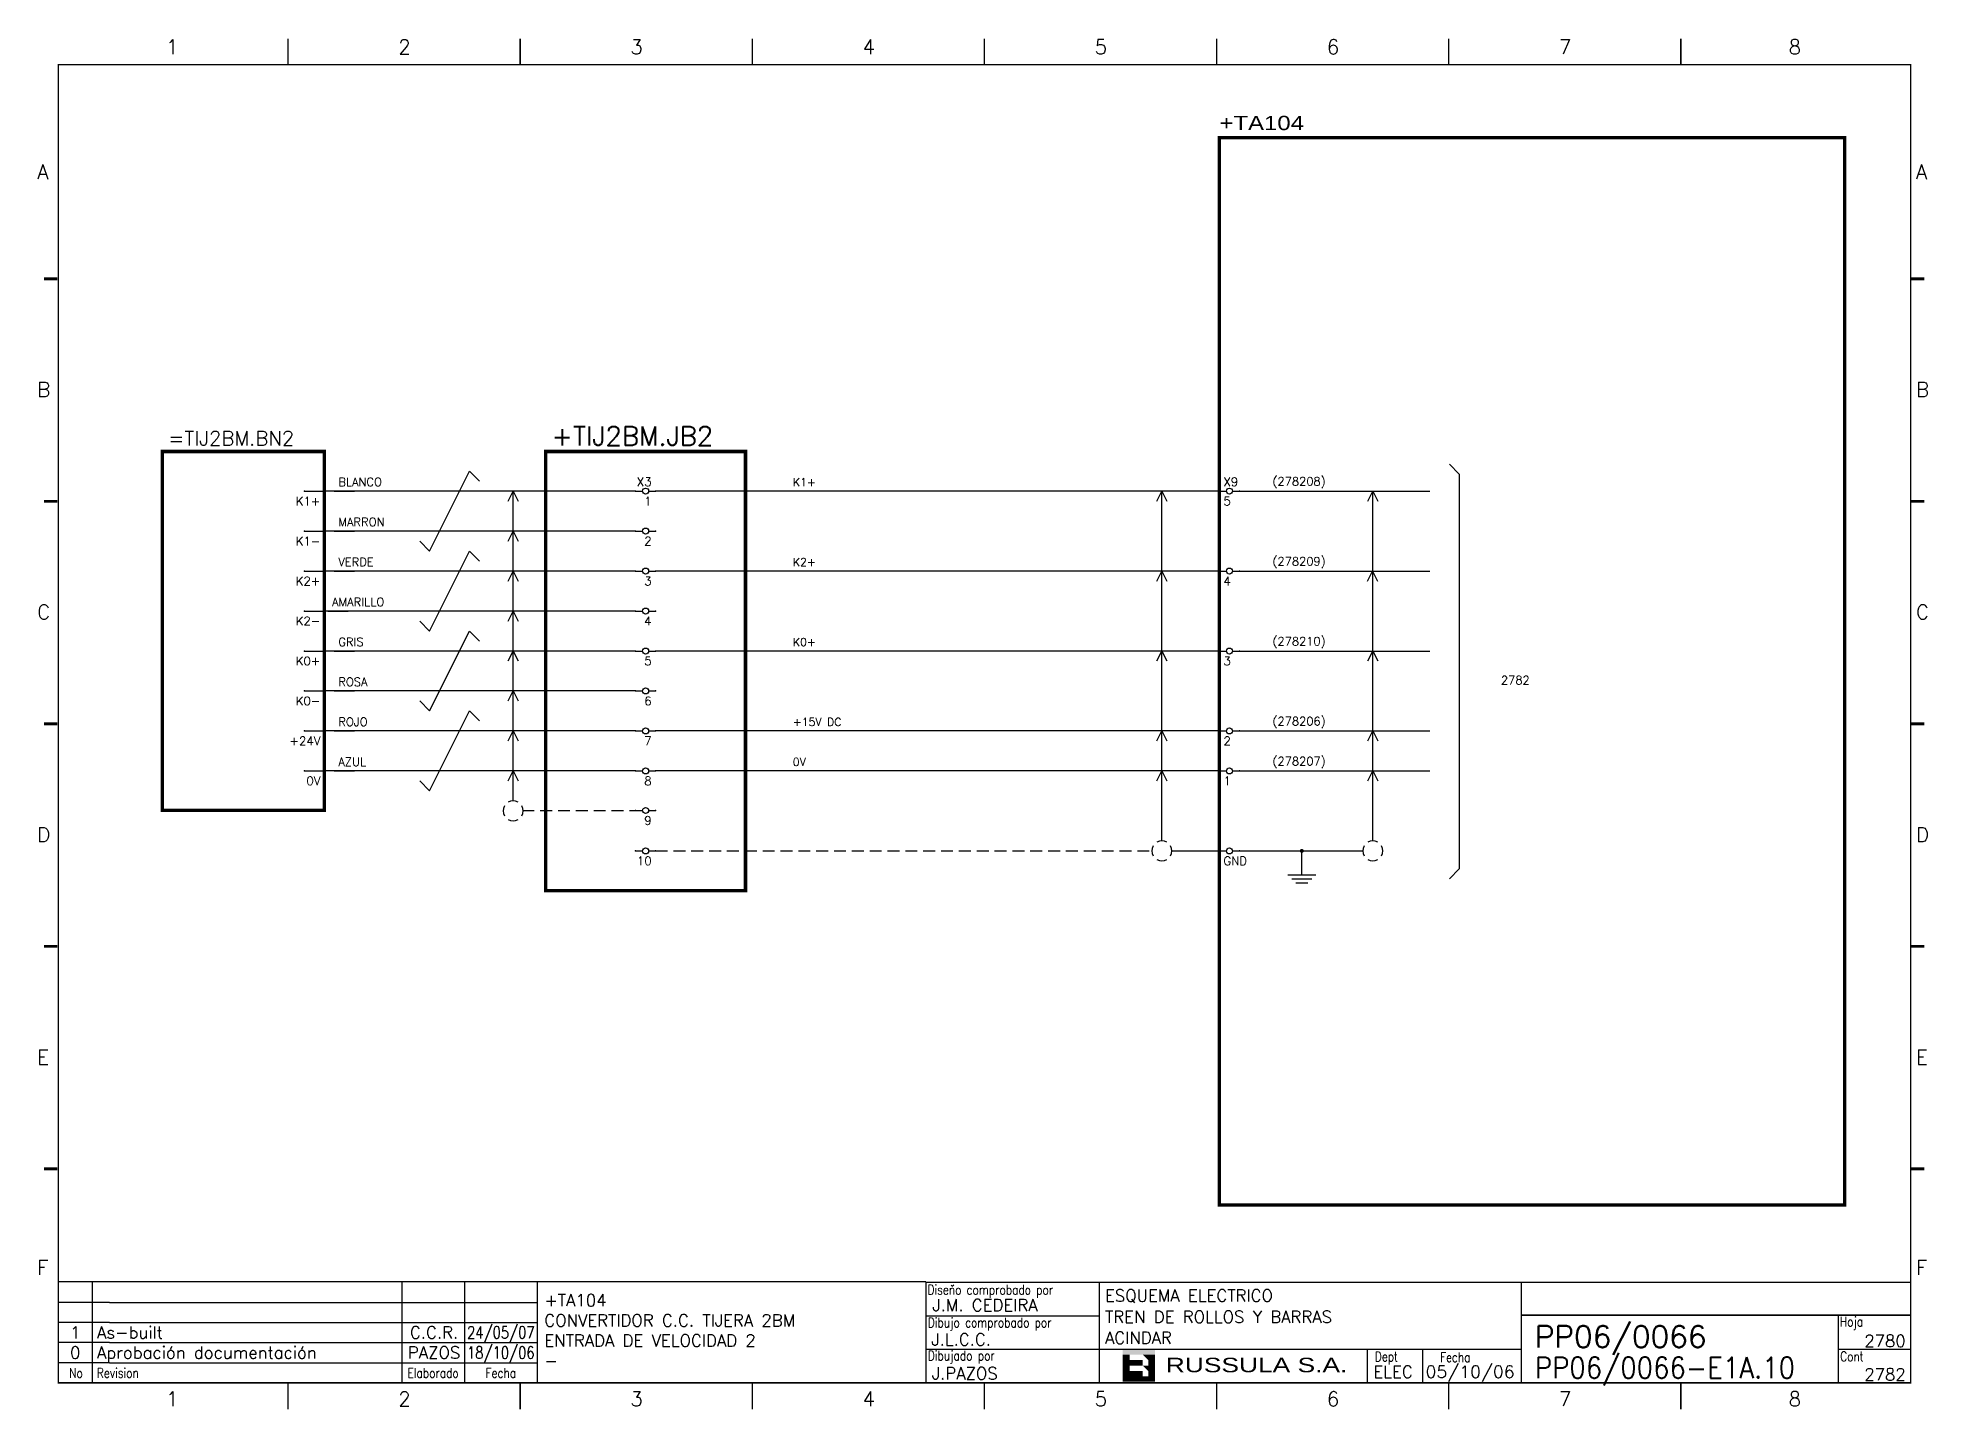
# Model space of a CAD drawing. Extents: x 415 to 812, y 5 to 293.
import ezdxf
from ezdxf.enums import TextEntityAlignment as Align

# ---------------------------------------------------------------- set-up
doc = ezdxf.new("R2010")
doc.units = 0
doc.header["$LTSCALE"] = 10
doc.header["$MEASUREMENT"] = 0
doc.linetypes.add('DASHDOT', pattern=[1, 0.5, -0.25, 0, -0.25])
doc.linetypes.add('HIDDEN', pattern=[0.375, 0.25, -0.125])
doc.layers.get('0').update_dxf_attribs({"linetype": 'CONTINUOUS'})
for name, color, linetype in [('1', 7, 'CONTINUOUS'), ('10', 5, 'CONTINUOUS'), ('102', 7, 'CONTINUOUS'), ('2', 7, 'CONTINUOUS'), ('8', 1, 'CONTINUOUS'), ('9', 6, 'CONTINUOUS'), ('ATRIBUTOS', 6, 'CONTINUOUS'), ('DIBUJO', 7, 'CONTINUOUS'), ('NODE', 7, 'CONTINUOUS')]:
    doc.layers.add(name, color=color, linetype=linetype)
doc.styles.add('HELVETICA', font='HELV.SHX')
doc.styles.add('LABEL', font='SIMPLEX', dxfattribs={"width": 0.8, "height": 4})
doc.styles.add('ROMANS', font='ROMANS.SHX')
doc.styles.get("Standard").update_dxf_attribs({"font": 'simplex'})

# ---------------------------------------------------------------- blocks, each defined once
blk = doc.blocks.new('newcajec')
at = {"layer": '1'}
for p, q in [((179.4, 20.85), (0.13, 20.85)), ((7, 20.85), (7, 0)), ((71, 20.85), (71, 0)), ((84, 20.85), (84, 0.09)), ((99, 20.85), (99, 0)), ((184.64, 20.18), (184.81, 20.01)), ((184.81, 20.01), (185.18, 20.25)), ((215.2, 20.8), (215.2, 0)), ((10.6, 16.64), (0, 16.64)), ((10.6, 16.64), (99, 16.64)), ((10.6, 12.48), (0, 12.48)), ((10.6, 12.48), (99, 12.48)), ((179.4, 13.87), (215.2, 13.87)), ((368, 14.06), (368, 0)), ((10.6, 8.32), (0, 8.32)), ((10.6, 8.32), (99, 8.32)), ((10.6, 4.16), (0, 4.16)), ((10.6, 4.16), (99, 4.16)), ((179.4, 6.93), (267.63, 6.93)), ((267.63, 6.93), (302.5, 6.93)), ((270.63, 6.91), (270.63, 0)), ((282.07, 6.93), (282.07, 0)), ((368, 6.93), (383, 6.93))]:
    blk.add_line(p, q, dxfattribs=at)
for points in [[(47.5, 272.5, 0.3, 0.3, 0), (47.5, 277.91, 0.3, 0.3, 0)], [(95.5, 272.5, 0.3, 0.3, 0), (95.5, 277.91, 0.3, 0.3, 0)], [(143.5, 272.5, 0.3, 0.3, 0), (143.5, 277.91, 0.3, 0.3, 0)], [(191.5, 272.5, 0.3, 0.3, 0), (191.5, 277.91, 0.3, 0.3, 0)], [(239.5, 272.5, 0.3, 0.3, 0), (239.5, 277.91, 0.3, 0.3, 0)], [(287.5, 272.5, 0.3, 0.3, 0), (287.5, 277.91, 0.3, 0.3, 0)], [(335.5, 272.5, 0.3, 0.3, 0), (335.5, 277.91, 0.3, 0.3, 0)], [(-2.99, 228.23, 0.6, 0.6, 0), (-0.18, 228.23, 0.6, 0.6, 0)], [(383.01, 228.23, 0.6, 0.6, 0), (385.82, 228.23, 0.6, 0.6, 0)], [(-2.99, 182.23, 0.6, 0.6, 0), (-0.18, 182.23, 0.6, 0.6, 0)], [(383.01, 182.23, 0.6, 0.6, 0), (385.82, 182.23, 0.6, 0.6, 0)], [(-2.99, 136.23, 0.6, 0.6, 0), (-0.18, 136.23, 0.6, 0.6, 0)], [(383.01, 136.23, 0.6, 0.6, 0), (385.82, 136.23, 0.6, 0.6, 0)], [(-2.99, 90.23, 0.6, 0.6, 0), (-0.18, 90.23, 0.6, 0.6, 0)], [(383.01, 90.23, 0.6, 0.6, 0), (385.82, 90.23, 0.6, 0.6, 0)], [(-2.99, 44.23, 0.6, 0.6, 0), (-0.18, 44.23, 0.6, 0.6, 0)], [(383.01, 44.23, 0.6, 0.6, 0), (385.82, 44.23, 0.6, 0.6, 0)], [(383, 20.8, 0.3, 0.3, 0), (179.4, 20.8, 0.3, 0.3, 0), (179.4, 0, 0.3, 0.3, 0)], [(302.5, 20.8, 0.3, 0.3, 0), (302.5, 0, 0.3, 0.3, 0)], [(302.5, 14, 0.3, 0.3, 0), (383, 14, 0.3, 0.3, 0)], [(47.5, -5.5, 0.3, 0.3, 0), (47.5, -0.09, 0.3, 0.3, 0)], [(95.5, -5.5, 0.3, 0.3, 0), (95.5, -0.09, 0.3, 0.3, 0)], [(143.5, -5.5, 0.3, 0.3, 0), (143.5, -0.09, 0.3, 0.3, 0)], [(191.5, -5.5, 0.3, 0.3, 0), (191.5, -0.09, 0.3, 0.3, 0)], [(239.5, -5.5, 0.3, 0.3, 0), (239.5, -0.09, 0.3, 0.3, 0)], [(287.5, -5.5, 0.3, 0.3, 0), (287.5, -0.09, 0.3, 0.3, 0)], [(335.5, -5.5, 0.3, 0.3, 0), (335.5, -0.09, 0.3, 0.3, 0)]]:
    blk.add_lwpolyline(points, format="xyseb", dxfattribs=at)
at = {"layer": '1', "const_width": 0.3}
blk.add_lwpolyline([(0, 0), (0, 272.5), (383, 272.5), (383, 0)], close=True, dxfattribs=at)
at = {"layer": '2', "color": 14}
for p, q in [((221.42, 4.69), (221.42, 5.81)), ((221.42, 2.47), (221.42, 3.58))]:
    blk.add_line(p, q, dxfattribs=at)
for points in [[(220.05, 5.81), (220.05, 6.92), (226.74, 5.81), (226.74, 6.92)], [(221.42, 2.47), (220.05, 2.47), (221.42, 5.81), (220.05, 5.81)], [(221.42, 4.69), (224.25, 4.69), (221.42, 3.58), (224.25, 3.58)], [(224.25, 5.81), (225.37, 5.81), (225.37, 4.69)], [(225.37, 5.81), (226.74, 5.81), (225.37, 1.35), (226.74, 1.35)], [(224.25, 0.24), (224.25, 2.47), (220.05, 0.24), (220.05, 2.47)], [(224.25, 3.58), (225.37, 3.58), (225.37, 2.47)], [(226.74, 1.35), (226.74, 0.24), (224.25, 1.35), (224.25, 0.24)]]:
    blk.add_solid(points, dxfattribs=at)
at = {"layer": '1', "style": 'ROMANS'}
for s, p in [('1', (22.29, 274.68)), ('2', (70.29, 274.68)), ('3', (118.29, 274.68)), ('4', (166.29, 274.68)), ('5', (214.29, 274.68)), ('6', (262.29, 274.68)), ('7', (310.29, 274.68)), ('8', (357.79, 274.68)), ('A', (-4.37, 248.84)), ('A', (384.13, 248.84)), ('B', (-4.37, 203.84)), ('B', (384.13, 203.84)), ('C', (-4.37, 157.84)), ('C', (384.13, 157.84)), ('D', (-4.37, 111.84)), ('D', (384.13, 111.84)), ('E', (-4.37, 65.84)), ('E', (384.13, 65.84)), ('F', (-4.37, 22.34)), ('F', (384.13, 22.34)), ('1', (22.29, -4.82)), ('2', (70.29, -4.82)), ('3', (118.29, -4.82)), ('4', (166.29, -4.82)), ('5', (214.29, -4.82)), ('6', (262.29, -4.82)), ('7', (310.29, -4.82)), ('8', (357.79, -4.82))]:
    blk.add_text(s, height=3, dxfattribs=at).set_placement(p)
at = {"layer": '1', "style": 'LABEL', "width": 0.8}
for s, p in [('Diseno comprobado por', (179.73, 18.27)), ('Dibujo comprobado por', (179.81, 11.47)), ('Hoja', (368.38, 11.66)), ('Dibujado por', (179.83, 4.64)), ('Fecha', (285.71, 4.3)), ('Cont', (368.43, 4.46)), ('No', (2.23, 1.05)), ('Revision', (8, 1.05))]:
    blk.add_text(s, height=2, dxfattribs=at).set_placement(p)
for s, p in [('Dept', (274.61, 4.44)), ('Elaborado', (77.5, 1.05)), ('Fecha', (91.5, 1.05))]:
    blk.add_text(s, height=2, dxfattribs=at).set_placement(p, align=Align.CENTER)
at = {"layer": '10', "style": 'ROMANS'}
for tag, p in [('REV41', (3.5, 18.74)), ('REV43', (77.7, 18.74)), ('REV31', (3.5, 14.58)), ('REV33', (77.7, 14.58)), ('REV21', (3.5, 10.42)), ('REV23', (77.7, 10.42)), ('REV11', (3.5, 6.27)), ('REV13', (77.7, 6.27))]:
    blk.add_attdef(tag, text='', height=2.5, dxfattribs=at).set_placement(p, align=Align.MIDDLE)
for tag, p, height in [('REV42', (8, 17.49), 2.5), ('REV32', (8, 13.33), 2.5), ('SHEETNAME1', (100.5, 15.83), 2.5), ('DESIGNCHECK', (180.74, 14.83), 2.5), ('DOCUMENTTYPE', (216.43, 16.8), 2.5), ('NOTA', (305.32, 15.8), 3), ('SHEETNAME2', (100.5, 11.67), 2.5), ('OBJECT', (216.43, 12.4), 2.5), ('ORDER', (305.32, 7.3), 4.5), ('REV22', (8, 9.17), 2.5), ('SHEETNAME3', (100.5, 7.51), 2.5), ('DRAWINGCHECK', (180.53, 7.71), 2.5), ('CUSTOMER', (216.43, 8.08), 2.5), ('REV12', (8, 5.01), 2.5), ('SHEETNAME4', (100.5, 3.35), 2.5), ('DOCUMENT_ID', (305.32, 0.93), 4.4), ('USER', (180.63, 0.71), 2.5), ('DEPARTMENT', (271.93, 1.05), 2.5)]:
    blk.add_attdef(tag, p, '', height=height, dxfattribs=at)
for tag, width, p, p2 in [('REV44', 1.221199, (84.53, 17.49), (98.48, 17.49)), ('REV34', 1.221199, (84.53, 13.33), (98.48, 13.33)), ('REV24', 1.221199, (84.53, 9.17), (98.48, 9.17)), ('REV14', 1.221199, (84.53, 5.01), (98.48, 5.01)), ('CREATED2', 7.039915, (282.71, 1.05), (301.14, 1.05))]:
    blk.add_attdef(tag, text='', height=2.5, dxfattribs=dict(at, width=width)).set_placement(p, p2, align=Align.FIT)
for tag, p in [('SHEET', (382, 7.43)), ('NEXTSHEET', (382, 0.5))]:
    blk.add_attdef(tag, text='', height=2.5, dxfattribs=at).set_placement(p, align=Align.RIGHT)
at = {"layer": 'DIBUJO', "color": 14, "style": 'HELVETICA', "width": 1.3}
blk.add_text('RUSSULA S.A.', height=3, dxfattribs=at).set_placement((229, 2.19))
blk = doc.blocks.new('NOD', base_point=(237.5, 170))
at = {"layer": 'NODE'}
blk.add_point((237.5, 170), dxfattribs=at)
blk = doc.blocks.new('$$PLL21')
blk.add_line((-2.5, 0), (2.5, 0))
at = {"layer": '2'}
for p in [(-2.5, 0), (2.5, 0)]:
    blk.add_blockref('NOD', p, dxfattribs=at)
at = {"layer": '8'}
blk.add_attdef('*A', (-1.5, -3.575), '', height=2.15, dxfattribs=at)
at = {"layer": '9'}
blk.add_attdef('ID', (-1.5, 1.25), '', height=2.15, dxfattribs=at)
blk = doc.blocks.new('$$PLR12')
blk.add_line((-2.5, 0), (2.5, 0))
at = {"layer": '2'}
for p in [(-2.5, 0), (2.5, 0)]:
    blk.add_blockref('NOD', p, dxfattribs=at)
at = {"layer": '8'}
blk.add_attdef('*A', text='', height=2.15, dxfattribs=at).set_placement((1.5, -3.575), align=Align.RIGHT)
at = {"layer": '9'}
blk.add_attdef('ID', text='', height=2.15, dxfattribs=at).set_placement((1.5, 1.25), align=Align.RIGHT)
blk = doc.blocks.new('$$PLR12C')
for p, q in [((-2.5, 0), (-0.75, 0)), ((0.75, 0), (2.5, 0))]:
    blk.add_line(p, q)
at = {"layer": '2'}
blk.add_circle((0, 0), 0.75, dxfattribs=at)
for p in [(-2.5, 0), (2.5, 0)]:
    blk.add_blockref('NOD', p, dxfattribs=at)
at = {"layer": '8'}
blk.add_attdef('*A', text='', height=2.15, dxfattribs=at).set_placement((1.5, -3.575), align=Align.RIGHT)
at = {"layer": '9'}
blk.add_attdef('ID', text='', height=2.15, dxfattribs=at).set_placement((1.5, 1.25), align=Align.RIGHT)
blk = doc.blocks.new('$030107')
at = {"layer": '102'}
for start, end in [(150, 210), (60, 120), (330, 30), (240, 300)]:
    blk.add_arc((0, 0), 2.5, start, end, dxfattribs=at)
blk = doc.blocks.new('ITEM')
at = {"layer": 'ATRIBUTOS', "style": 'HELVETICA', "width": 1.2}
blk.add_attdef('ITEM', (0, 1.25), '', height=2.5, dxfattribs=at)
blk = doc.blocks.new('$$PLL21C')
for p, q in [((-2.5, 0), (-0.75, 0)), ((0.75, 0), (2.5, 0))]:
    blk.add_line(p, q)
at = {"layer": '2'}
blk.add_circle((0, 0), 0.75, dxfattribs=at)
for p in [(-2.5, 0), (2.5, 0)]:
    blk.add_blockref('NOD', p, dxfattribs=at)
at = {"layer": '8'}
blk.add_attdef('*A', (-1.5, -3.575), '', height=2.15, dxfattribs=at)
at = {"layer": '9'}
blk.add_attdef('ID', (-1.5, 1.25), '', height=2.15, dxfattribs=at)
blk = doc.blocks.new('$021501')
at = {"layer": '2'}
for p, q in [((0, -6), (0, 0)), ((-3.5, -6), (3.5, -6)), ((-2.5, -7), (2.5, -7)), ((-1.5, -8), (1.5, -8))]:
    blk.add_line(p, q, dxfattribs=at)
blk.add_blockref('NOD', (0, 0), dxfattribs=at)

msp = doc.modelspace()

# ---------------------------------------------------------------- linework, layer by layer
at = {"layer": '2', "color": 7}
for p, q in [((713.88, 201.53), (711.78, 203.63)), ((497.47, 185.38), (505.87, 202.18)), ((505.87, 202.18), (507.97, 200.08)), ((713.88, 201.53), (713.88, 118.59)), ((540.75, 197.98), (475.35, 197.98)), ((513.95, 195.88), (515, 197.98)), ((515, 132.88), (515, 197.98)), ((515, 197.98), (516.05, 195.88)), ((605.55, 197.98), (544.95, 197.98)), ((663.47, 197.98), (605.55, 197.98)), ((650.32, 195.88), (651.37, 197.98)), ((651.37, 124.47), (651.37, 197.98)), ((651.37, 197.98), (652.42, 195.88)), ((667.67, 197.98), (707.67, 197.98)), ((694.63, 195.88), (695.68, 197.98)), ((695.68, 124.47), (695.68, 197.98)), ((695.68, 197.98), (696.73, 195.88)), ((540.75, 189.58), (475.35, 189.58)), ((495.37, 187.48), (497.47, 185.38)), ((513.95, 187.48), (515, 189.58)), ((515, 189.58), (516.05, 187.48)), ((497.47, 168.58), (505.87, 185.38)), ((505.87, 185.38), (507.97, 183.28)), ((540.75, 181.18), (475.35, 181.18)), ((513.95, 179.08), (515, 181.18)), ((515, 181.18), (516.05, 179.08)), ((605.55, 181.18), (544.95, 181.18)), ((663.47, 181.18), (605.55, 181.18)), ((650.3, 179.03), (651.35, 181.13)), ((651.35, 181.13), (652.4, 179.03)), ((667.67, 181.18), (707.67, 181.18)), ((694.61, 179.03), (695.66, 181.13)), ((695.66, 181.13), (696.71, 179.03)), ((540.75, 172.78), (475.35, 172.78)), ((513.95, 170.68), (515, 172.78)), ((515, 172.78), (516.05, 170.68)), ((495.37, 170.68), (497.47, 168.58)), ((497.47, 151.78), (505.87, 168.58)), ((505.87, 168.58), (507.97, 166.48)), ((540.75, 164.38), (475.35, 164.38)), ((513.95, 162.28), (515, 164.38)), ((515, 164.38), (516.05, 162.28)), ((605.55, 164.38), (544.95, 164.38)), ((663.47, 164.38), (605.55, 164.38)), ((650.32, 162.28), (651.37, 164.38)), ((651.37, 164.38), (652.42, 162.28)), ((667.67, 164.38), (707.67, 164.38)), ((694.63, 162.28), (695.68, 164.38)), ((695.68, 164.38), (696.73, 162.28)), ((540.75, 155.98), (475.35, 155.98)), ((513.95, 153.88), (515, 155.98)), ((515, 155.98), (516.05, 153.88)), ((495.37, 153.88), (497.47, 151.78)), ((497.47, 134.98), (505.87, 151.78)), ((505.87, 151.78), (507.97, 149.68)), ((540.75, 147.58), (475.35, 147.58)), ((513.95, 145.48), (515, 147.58)), ((515, 147.58), (516.05, 145.48)), ((605.55, 147.58), (544.95, 147.58)), ((663.47, 147.58), (605.55, 147.58)), ((650.32, 145.48), (651.37, 147.58)), ((651.37, 147.58), (652.42, 145.48)), ((667.67, 147.58), (707.67, 147.58)), ((694.63, 145.48), (695.68, 147.58)), ((695.68, 147.58), (696.73, 145.48)), ((540.75, 139.18), (475.35, 139.18)), ((513.95, 137.08), (515, 139.18)), ((515, 139.18), (516.05, 137.08)), ((605.55, 139.18), (544.95, 139.18)), ((663.47, 139.18), (605.55, 139.18)), ((650.32, 137.08), (651.37, 139.18)), ((651.37, 139.18), (652.42, 137.08)), ((667.67, 139.18), (707.67, 139.18)), ((694.63, 137.08), (695.68, 139.18)), ((695.68, 139.18), (696.73, 137.08)), ((495.37, 137.08), (497.47, 134.98)), ((653.47, 122.37), (663.47, 122.37)), ((667.67, 122.37), (693.58, 122.37)), ((713.88, 118.59), (711.78, 116.49))]:
    msp.add_line(p, q, dxfattribs=at)
at = {"layer": '2', "color": 7, "linetype": 'HIDDEN'}
for p, q in [((516.96, 130.88), (540.8, 130.88)), ((544.96, 122.37), (649.27, 122.37))]:
    msp.add_line(p, q, dxfattribs=at)
at = {"layer": '2', "color": 3, "linetype": 'DASHDOT'}
for points in [[(663.47, 272.26, 0.706, 0.706, 0), (794.86, 272.26, 0.706, 0.706, 0), (794.86, 48, 0.706, 0.706, 0), (663.47, 48, 0.706, 0.706, 0), (663.47, 272.26, 0.706, 0.706, 0)], [(441.29, 206.3, 0.706, 0.706, 0), (475.35, 206.3, 0.706, 0.706, 0), (475.35, 130.87, 0.706, 0.706, 0), (441.29, 130.87, 0.706, 0.706, 0), (441.29, 206.3, 0.706, 0.706, 0)], [(521.85, 206.3, 0.706, 0.706, 0), (563.85, 206.3, 0.706, 0.706, 0), (563.85, 114.04, 0.706, 0.706, 0), (521.85, 114.04, 0.706, 0.706, 0), (521.85, 206.3, 0.706, 0.706, 0)]]:
    msp.add_lwpolyline(points, format="xyseb", dxfattribs=at)
at = {"layer": '2', "color": 7}
msp.add_lwpolyline([(680.56, 122.37, 0.42, 0.42, 1), (680.98, 122.37, 0.42, 0.42, 1)], format="xyseb", close=True, dxfattribs=at)

# ---------------------------------------------------------------- block references
ref = msp.add_blockref('newcajec', (419.42, 10.6), dxfattribs=dict(at, xscale=1.016442892079965, yscale=1.016442892079993, zscale=1.01644289208))
ref.add_attrib('REV24', '24/05/07', dxfattribs={"layer": '10', "height": 2.541, "style": 'ROMANS', "width": 0.728168}).set_placement((505.33, 19.92), (519.52, 19.92), align=Align.FIT)
ref.add_attrib('SHEETNAME3', 'ENTRADA DE VELOCIDAD 2', (521.57, 18.22), dxfattribs={"layer": '10', "height": 2.5411, "style": 'ROMANS'})
ref.add_attrib('SHEETNAME2', 'CONVERTIDOR C.C. TIJERA 2BM', (521.57, 22.45), dxfattribs={"layer": '10', "height": 2.5411, "style": 'ROMANS'})
ref.add_attrib('SHEETNAME1', '+TA104', (521.57, 26.68), dxfattribs={"layer": '10', "height": 2.541, "style": 'ROMANS'})
ref.add_attrib('USER', 'J.PAZOS', (603.02, 11.32), dxfattribs={"layer": '10', "height": 2.541, "style": 'ROMANS'})
ref.add_attrib('DRAWINGCHECK', 'J.L.C.C.', (602.92, 18.44), dxfattribs={"layer": '10', "height": 2.541, "style": 'ROMANS'})
ref.add_attrib('DESIGNCHECK', 'J.M. CEDEIRA', (603.13, 25.67), dxfattribs={"layer": '10', "height": 2.5411, "style": 'ROMANS'})
ref.add_attrib('REV22', 'As-built', (427.55, 19.92), dxfattribs={"layer": '10', "height": 2.541, "style": 'ROMANS'})
ref.add_attrib('REV12', 'Aprobación documentación', (427.55, 15.69), dxfattribs={"layer": '10', "height": 2.5411, "style": 'ROMANS'})
ref.add_attrib('REV21', '1', dxfattribs={"layer": '10', "height": 2.54, "style": 'ROMANS'}).set_placement((422.98, 21.19), align=Align.MIDDLE)
ref.add_attrib('REV11', '0', dxfattribs={"layer": '10', "height": 2.54, "style": 'ROMANS'}).set_placement((422.98, 16.96), align=Align.MIDDLE)
ref.add_attrib('SHEETNAME4', '-', (521.57, 14), dxfattribs={"layer": '10', "height": 2.54, "style": 'ROMANS'})
ref.add_attrib('REV14', '18/10/06', dxfattribs={"layer": '10', "height": 2.541, "style": 'ROMANS', "width": 0.728168}).set_placement((505.33, 15.69), (519.52, 15.69), align=Align.FIT)
ref.add_attrib('REV23', 'C.C.R.', dxfattribs={"layer": '10', "height": 2.541, "style": 'ROMANS'}).set_placement((498.4, 21.19), align=Align.MIDDLE)
ref.add_attrib('REV13', 'PAZOS', dxfattribs={"layer": '10', "height": 2.541, "style": 'ROMANS'}).set_placement((498.4, 16.96), align=Align.MIDDLE)
ref.add_attrib('DOCUMENT_ID', 'PP06/0066-E1A.10', (729.76, 11.55), dxfattribs={"layer": '10', "height": 4.4723, "style": 'ROMANS', "width": 0.9})
ref.add_attrib('ORDER', 'PP06/0066', (729.76, 18.02), dxfattribs={"layer": '10', "height": 4.574, "style": 'ROMANS'})
ref.add_attrib('CUSTOMER', 'ACINDAR', (639.41, 18.81), dxfattribs={"layer": '10', "height": 2.541, "style": 'ROMANS'})
ref.add_attrib('OBJECT', 'TREN DE ROLLOS Y BARRAS', (639.41, 23.2), dxfattribs={"layer": '10', "height": 2.5411, "style": 'ROMANS'})
ref.add_attrib('DOCUMENTTYPE', 'ESQUEMA ELECTRICO', (639.41, 27.67), dxfattribs={"layer": '10', "height": 2.5411, "style": 'ROMANS'})
ref.add_attrib('CREATED2', '05/10/06', dxfattribs={"layer": '10', "height": 2.541, "style": 'ROMANS', "width": 0.961976}).set_placement((706.77, 11.66), (725.51, 11.66), align=Align.FIT)
ref.add_attrib('DEPARTMENT', 'ELEC', (695.82, 11.66), dxfattribs={"layer": '10', "height": 2.541, "style": 'ROMANS'})
ref.add_attrib('NEXTSHEET', '2782', dxfattribs={"layer": '10', "height": 2.541, "style": 'ROMANS'}).set_placement((807.7, 11.1), align=Align.RIGHT)
ref.add_attrib('SHEET', '2780', dxfattribs={"layer": '10', "height": 2.541, "style": 'ROMANS'}).set_placement((807.7, 18.15), align=Align.RIGHT)
at = {"layer": '2', "color": 6}
ref = msp.add_blockref('ITEM', (663.47, 272.85), dxfattribs=dict(at, xscale=0.7811502160147938, yscale=0.7811502160146802, zscale=0.7811502160146905))
ref.add_attrib('ITEM', '+TA104', (663.47, 273.83), dxfattribs={"layer": 'ATRIBUTOS', "height": 3, "style": 'HELVETICA', "width": 1.2})
at = {"layer": '2'}
ref = msp.add_blockref('$$PLL21', (479.51, 197.98), dxfattribs=dict(at, xscale=0.8231999999999857, yscale=0.8231999999999857, zscale=0.8231999999999999))
ref.add_attrib('ID', 'BLANCO', (478.27, 199.01), dxfattribs={"layer": '9', "height": 1.77})
at = {"layer": '2', "color": 7, "yscale": 0.839999999999975, "zscale": 0.84}
for name, p, xscale, values in [('$$PLR12C', (542.85, 197.98), 0.839999999999975, {'ID': 'X3', '*A': '1'}), ('$$PLL21C', (665.57, 197.98), 0.8400000000000318, {'ID': 'X9', '*A': '5'}), ('$$PLR12', (473.25, 197.98), 0.839999999999975, {'*A': 'K1+'}), ('$$PLR12', (473.25, 189.58), 0.839999999999975, {'*A': 'K1-'}), ('$$PLR12C', (542.85, 189.58), 0.839999999999975, {'*A': '2'}), ('$$PLR12', (473.25, 181.18), 0.839999999999975, {'*A': 'K2+'}), ('$$PLR12C', (542.85, 181.18), 0.839999999999975, {'*A': '3'}), ('$$PLL21C', (665.57, 181.18), 0.8400000000000318, {'*A': '4'}), ('$$PLR12', (473.25, 172.78), 0.839999999999975, {'*A': 'K2-'}), ('$$PLR12C', (542.85, 172.78), 0.839999999999975, {'*A': '4'}), ('$$PLR12', (473.25, 164.38), 0.839999999999975, {'*A': 'K0+'}), ('$$PLR12C', (542.85, 164.38), 0.839999999999975, {'*A': '5'}), ('$$PLL21C', (665.57, 164.38), 0.8400000000000318, {'*A': '3'}), ('$$PLR12', (473.25, 155.98), 0.839999999999975, {'*A': 'K0-'}), ('$$PLR12C', (542.85, 155.98), 0.839999999999975, {'*A': '6'}), ('$$PLR12', (473.25, 147.58), 0.839999999999975, {'*A': '+24V'}), ('$$PLR12C', (542.85, 147.58), 0.839999999999975, {'*A': '7'}), ('$$PLL21C', (665.57, 147.58), 0.8400000000000318, {'*A': '2'}), ('$$PLR12', (473.25, 139.18), 0.839999999999975, {'*A': '0V'}), ('$$PLR12C', (542.85, 139.18), 0.839999999999975, {'*A': '8'}), ('$$PLL21C', (665.57, 139.18), 0.8400000000000318, {'*A': '1'}), ('$$PLR12C', (542.85, 130.87), 0.839999999999975, {'*A': '9'}), ('$$PLR12C', (542.86, 122.37), 0.839999999999975, {'*A': '10'}), ('$$PLL21C', (665.57, 122.37), 0.8400000000000318, {'*A': 'GND'})]:
    msp.add_blockref(name, p, dxfattribs=dict(at, xscale=xscale)).add_auto_attribs(values)
at = {"layer": '2'}
ref = msp.add_blockref('$$PLL21', (479.51, 189.58), dxfattribs=dict(at, xscale=0.8231999999999857, yscale=0.8231999999999857, zscale=0.8231999999999999))
ref.add_attrib('ID', 'MARRON', (478.27, 190.61), dxfattribs={"layer": '9', "height": 1.77})
ref = msp.add_blockref('$$PLL21', (479.51, 181.18), dxfattribs=dict(at, xscale=0.8231999999999857, yscale=0.8231999999999857, zscale=0.8231999999999999))
ref.add_attrib('ID', 'VERDE', (478.27, 182.21), dxfattribs={"layer": '9', "height": 1.77})
ref = msp.add_blockref('$$PLL21', (478.18, 172.78), dxfattribs=dict(at, xscale=0.8231999999999857, yscale=0.8231999999999857, zscale=0.8231999999999999))
ref.add_attrib('ID', 'AMARILLO', (476.95, 173.81), dxfattribs={"layer": '9', "height": 1.77})
ref = msp.add_blockref('$$PLL21', (479.51, 164.38), dxfattribs=dict(at, xscale=0.8231999999999857, yscale=0.8231999999999857, zscale=0.8231999999999999))
ref.add_attrib('ID', 'GRIS', (478.27, 165.41), dxfattribs={"layer": '9', "height": 1.77})
ref = msp.add_blockref('$$PLL21', (479.51, 155.98), dxfattribs=dict(at, xscale=0.8231999999999857, yscale=0.8231999999999857, zscale=0.8231999999999999))
ref.add_attrib('ID', 'ROSA', (478.27, 157.01), dxfattribs={"layer": '9', "height": 1.77})
ref = msp.add_blockref('$$PLL21', (479.51, 147.58), dxfattribs=dict(at, xscale=0.8231999999999857, yscale=0.8231999999999857, zscale=0.8231999999999999))
ref.add_attrib('ID', 'ROJO', (478.27, 148.61), dxfattribs={"layer": '9', "height": 1.77})
ref = msp.add_blockref('$$PLL21', (479.51, 139.18), dxfattribs=dict(at, xscale=0.8231999999999857, yscale=0.8231999999999857, zscale=0.8231999999999999))
ref.add_attrib('ID', 'AZUL', (478.27, 140.21), dxfattribs={"layer": '9', "height": 1.77})
at = {"layer": '2', "color": 7, "yscale": 0.839999999999975, "zscale": 0.84}
for name, p, xscale in [('$030107', (515, 130.78), 0.839999999999975), ('$030107', (651.37, 122.37), 0.8400000000000318), ('$030107', (695.68, 122.37), 0.8400000000000318), ('$021501', (680.77, 122.37), 0.8400000000000318)]:
    msp.add_blockref(name, p, dxfattribs=dict(at, xscale=xscale))

# ---------------------------------------------------------------- texts
at = {"layer": '2', "color": 6}
for s, height, p in [('=TIJ2BM.BN2', 3.024, (442.55, 207.56)), ('+TIJ2BM.JB2', 4, (523.11, 207.56)), ('(278208)', 1.764, (674.61, 199.15)), ('(278209)', 1.764, (674.61, 182.35)), ('(278210)', 1.764, (674.61, 165.55)), ('(278206)', 1.764, (674.61, 148.75)), ('(278207)', 1.764, (674.61, 140.35))]:
    msp.add_text(s, height=height, dxfattribs=at).set_placement(p)
at = {"layer": '2', "color": 7, "style": 'ROMANS'}
for s, p in [('K1+', (573.8, 199.03)), ('K2+', (573.8, 182.23)), ('K0+', (573.8, 165.43)), ('+15V DC', (573.8, 148.63)), ('0V', (573.8, 140.23))]:
    msp.add_text(s, height=1.68, dxfattribs=at).set_placement(p)
at = {"layer": '2', "color": 1}
msp.add_text('2782', height=1.764, dxfattribs=at).set_placement((722.62, 157.37))

doc.saveas('drawing.dxf')
